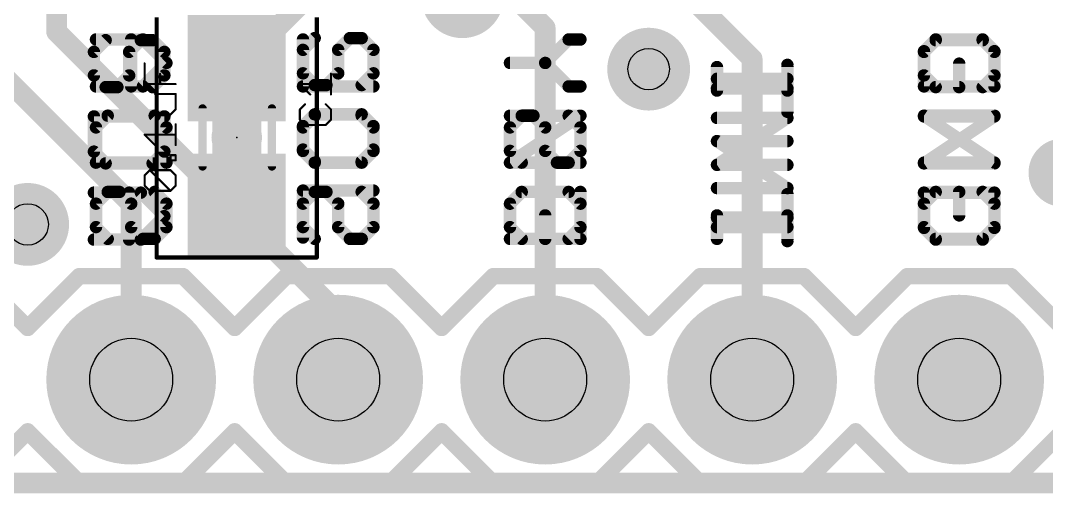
# Model space of a CAD drawing. Extents: x -34 to 73, y -15 to 16.
# Drawn here: x 10.07 to 22.66, y -0.13 to 5.68 of the extents above; entities that cross this region are included whole.
import ezdxf

# ---------------------------------------------------------------- set-up
doc = ezdxf.new("R2010")
doc.units = 0
for name, color, linetype in [('1', 12, 'CONTINUOUS'), ('16', 132, 'CONTINUOUS'), ('17', 110, 'CONTINUOUS'), ('18', 110, 'CONTINUOUS'), ('20', 53, 'CONTINUOUS'), ('21', 41, 'CONTINUOUS'), ('22', 40, 'CONTINUOUS'), ('23', 53, 'CONTINUOUS'), ('25', 253, 'CONTINUOUS'), ('27', 253, 'CONTINUOUS'), ('29', 253, 'CONTINUOUS'), ('30', 253, 'CONTINUOUS'), ('31', 253, 'CONTINUOUS'), ('35', 253, 'CONTINUOUS'), ('39', 12, 'CONTINUOUS'), ('44', 253, 'CONTINUOUS'), ('51', 53, 'CONTINUOUS')]:
    doc.layers.add(name, color=color, linetype=linetype)

# ---------------------------------------------------------------- blocks, each defined once
blk = doc.blocks.new('RECT')
blk.add_solid([(-0.5, -0.5), (0.5, -0.5), (-0.5, 0.5), (0.5, 0.5)])
blk = doc.blocks.new('PIE')
at = {"const_width": 0.5}
blk.add_lwpolyline([(0, -0.25, 1), (0, 0.25, 1), (0, -0.25)], format="xyb", dxfattribs=at)
blk = doc.blocks.new('ROUNDP')
at = {"const_width": 0.5}
blk.add_lwpolyline([(0, -0.25, 1), (0, 0.25, 1), (0, -0.25)], format="xyb", dxfattribs=at)
blk = doc.blocks.new('ROUNDV')
at = {"const_width": 0.5}
blk.add_lwpolyline([(0, -0.25, 1), (0, 0.25, 1), (0, -0.25)], format="xyb", dxfattribs=at)

msp = doc.modelspace()

# ---------------------------------------------------------------- linework, layer by layer
at = {"layer": '1', "const_width": 0.254}
for points in [[(19.05, 5.207), (17.272, 6.985)], [(13.5382, 5.9046), (12.7254, 5.0918)], [(19.05, 1.27), (19.05, 5.207)], [(0, 0), (25.4, 0)]]:
    msp.add_lwpolyline(points, dxfattribs=at)
at = {"layer": '1', "const_width": 0.127}
for points in [[(19.1135, 5.207, 1), (18.9865, 5.207)], [(19.0051, 5.1621, 1), (19.0949, 5.2519)], [(12.6805, 5.1367, 1), (12.7703, 5.0469)], [(18.9865, 1.27, 1), (19.1135, 1.27)]]:
    msp.add_lwpolyline(points, format="xyb", dxfattribs=at)
at = {"layer": '16', "const_width": 0.254}
for points in [[(10.5156, 5.5372), (10.5156, 12.2936)], [(8.89, 5.969), (11.43, 3.429)], [(16.51, 5.588), (16.129, 5.969)], [(16.51, 1.27), (16.51, 5.588)], [(13.97, 2.0828), (10.5156, 5.5372)], [(11.43, 3.429), (11.43, 1.27)], [(13.97, 1.27), (13.97, 2.0828)], [(0, 0), (25.4, 0)]]:
    msp.add_lwpolyline(points, dxfattribs=at)
at = {"layer": '16', "const_width": 0.127}
for points in [[(16.5735, 5.588, 1), (16.4465, 5.588)], [(16.4651, 5.5431, 1), (16.5549, 5.6329)], [(10.5605, 5.5821, 1), (10.4707, 5.4923)], [(10.4521, 5.5372, 1), (10.5791, 5.5372)], [(11.4935, 3.429, 1), (11.3665, 3.429)], [(11.3851, 3.3841, 1), (11.4749, 3.4739)], [(14.0335, 2.0828, 1), (13.9065, 2.0828)], [(13.9251, 2.0379, 1), (14.0149, 2.1277)], [(11.3665, 1.27, 1), (11.4935, 1.27)], [(13.9065, 1.27, 1), (14.0335, 1.27)], [(16.4465, 1.27, 1), (16.5735, 1.27)]]:
    msp.add_lwpolyline(points, format="xyb", dxfattribs=at)
at = {"layer": '20', "const_width": 0.254}
msp.add_lwpolyline([(0, 0), (25.4, 0)], dxfattribs=at)
at = {"layer": '21'}
for points, const_width in [([(10.9728, 5.2915), (11.1169, 5.4356)], 0.1524), ([(11.549, 5.4356), (11.405, 5.2915)], 0.1524), ([(11.6931, 5.4356), (11.549, 5.4356)], 0.1524), ([(11.8371, 5.2915), (11.6931, 5.4356)], 0.1524), ([(13.5382, 5.3169), (13.6823, 5.461)], 0.1524), ([(14.1144, 5.461), (13.9704, 5.3169)], 0.1524), ([(14.2585, 5.461), (14.1144, 5.461)], 0.1524), ([(14.4025, 5.3169), (14.2585, 5.461)], 0.1524), ([(16.7985, 5.4442), (16.5104, 5.1561)], 0.1524), ([(16.9425, 5.4442), (16.7985, 5.4442)], 0.1524), ([(21.3023, 5.4356), (21.1582, 5.2915)], 0.1524), ([(21.8785, 5.4356), (21.3023, 5.4356)], 0.1524), ([(22.0225, 5.2915), (21.8785, 5.4356)], 0.1524), ([(10.9728, 5.0034), (10.9728, 5.2915)], 0.1524), ([(11.405, 5.2915), (11.405, 5.0034)], 0.1524), ([(11.8371, 5.0034), (11.8371, 5.2915)], 0.1524), ([(13.5382, 5.0288), (13.5382, 5.3169)], 0.1524), ([(13.9704, 5.3169), (13.9704, 5.0288)], 0.1524), ([(14.4025, 5.0288), (14.4025, 5.3169)], 0.1524), ([(21.1582, 5.2915), (21.1582, 5.0034)], 0.1524), ([(22.0225, 5.0034), (22.0225, 5.2915)], 0.1524), ([(16.5104, 5.1561), (16.0782, 5.1561)], 0.1524), ([(16.5104, 5.1561), (16.7985, 4.8679)], 0.1524), ([(18.6182, 5.1054), (18.6182, 4.8173)], 0.1524), ([(19.4825, 5.1054), (19.4825, 4.8173)], 0.1524), ([(21.5904, 4.8594), (21.5904, 5.1475)], 0.1524), ([(11.1169, 4.8594), (10.9728, 5.0034)], 0.1524), ([(11.405, 5.0034), (11.2609, 4.8594)], 0.1524), ([(11.6931, 4.8594), (11.8371, 5.0034)], 0.1524), ([(13.6823, 4.8848), (13.5382, 5.0288)], 0.1524), ([(13.9704, 5.0288), (13.8263, 4.8848)], 0.1524), ([(14.2585, 4.8848), (14.4025, 5.0288)], 0.1524), ([(18.6182, 4.9613), (19.4825, 4.9613)], 0.1524), ([(21.1582, 5.0034), (21.3023, 4.8594)], 0.1524), ([(21.8785, 4.8594), (22.0225, 5.0034)], 0.1524), ([(11.2609, 4.8594), (11.1169, 4.8594)], 0.1524), ([(13.8263, 4.8848), (13.6823, 4.8848)], 0.1524), ([(16.7985, 4.8679), (16.9425, 4.8679)], 0.1524), ([(21.3023, 4.8594), (21.5904, 4.8594)], 0.1524), ([(11.8371, 4.5001), (10.9728, 4.5001)], 0.1524), ([(10.9728, 4.5001), (10.9728, 4.0679)], 0.1524), ([(11.8371, 4.0679), (11.8371, 4.5001)], 0.1524), ([(13.6823, 4.5255), (13.5382, 4.3814)], 0.1524), ([(14.2585, 4.5255), (13.6823, 4.5255)], 0.1524), ([(14.4025, 4.3814), (14.2585, 4.5255)], 0.1524), ([(16.0782, 4.5086), (16.9425, 4.5086)], 0.1524), ([(16.9425, 4.5086), (16.0782, 3.9324)], 0.1524), ([(18.6182, 4.4817), (19.4825, 4.4817)], 0.1524), ([(19.4825, 4.4817), (18.6182, 3.9055)], 0.1524), ([(21.1582, 4.5001), (22.0225, 4.5001)], 0.1524), ([(22.0225, 4.5001), (21.1582, 3.9239)], 0.1524), ([(12.7559, 4.2418), (12.6949, 4.2418)], 0.5588), ([(13.5382, 4.3814), (13.5382, 4.0933)], 0.1524), ([(14.4025, 4.0933), (14.4025, 4.3814)], 0.1524), ([(13.5382, 4.0933), (13.6823, 3.9493)], 0.1524), ([(14.2585, 3.9493), (14.4025, 4.0933)], 0.1524), ([(10.9728, 4.0679), (11.1169, 3.9239)], 0.1524), ([(11.6931, 3.9239), (11.8371, 4.0679)], 0.1524), ([(11.1169, 3.9239), (11.6931, 3.9239)], 0.1524), ([(16.0782, 3.9324), (16.9425, 3.9324)], 0.1524), ([(18.6182, 3.9055), (19.4825, 3.9055)], 0.1524), ([(21.1582, 3.9239), (22.0225, 3.9239)], 0.1524), ([(14.4025, 3.59), (13.5382, 3.59)], 0.1524), ([(13.5382, 3.59), (13.5382, 3.0137)], 0.1524), ([(10.9728, 3.5646), (11.549, 3.5646)], 0.1524), ([(11.405, 3.5646), (11.405, 2.9883)], 0.1524), ([(11.549, 3.5646), (11.8371, 3.2765)], 0.1524), ([(16.2223, 3.5731), (16.0782, 3.4291)], 0.1524), ([(16.7985, 3.5731), (16.2223, 3.5731)], 0.1524), ([(16.9425, 3.4291), (16.7985, 3.5731)], 0.1524), ([(19.4825, 3.5462), (19.4825, 2.97)], 0.1524), ([(22.0225, 3.5646), (21.1582, 3.5646)], 0.1524), ([(21.1582, 3.5646), (21.1582, 3.1324)], 0.1524), ([(22.0225, 3.1324), (22.0225, 3.5646)], 0.1524), ([(16.0782, 3.4291), (16.0782, 3.141)], 0.1524), ([(16.9425, 3.141), (16.9425, 3.4291)], 0.1524), ([(11.8371, 3.2765), (11.549, 2.9883)], 0.1524), ([(18.6182, 3.2581), (19.4825, 3.2581)], 0.1524), ([(16.0782, 3.141), (16.2223, 2.9969)], 0.1524), ([(16.7985, 2.9969), (16.9425, 3.141)], 0.1524), ([(21.1582, 3.1324), (21.3023, 2.9883)], 0.1524), ([(21.8785, 2.9883), (22.0225, 3.1324)], 0.1524), ([(11.549, 2.9883), (10.9728, 2.9883)], 0.1524), ([(21.3023, 2.9883), (21.8785, 2.9883)], 0.1524), ([(9.525, 2.54), (10.16, 1.905)], 0.2032), ([(10.16, 1.905), (10.795, 2.54)], 0.2032), ([(10.795, 2.54), (12.065, 2.54)], 0.2032), ([(12.065, 2.54), (12.7, 1.905)], 0.2032), ([(12.7, 1.905), (13.335, 2.54)], 0.2032), ([(13.335, 2.54), (14.605, 2.54)], 0.2032), ([(14.605, 2.54), (15.24, 1.905)], 0.2032), ([(15.875, 2.54), (15.24, 1.905)], 0.2032), ([(15.875, 2.54), (17.145, 2.54)], 0.2032), ([(17.145, 2.54), (17.78, 1.905)], 0.2032), ([(18.415, 2.54), (17.78, 1.905)], 0.2032), ([(18.415, 2.54), (19.685, 2.54)], 0.2032), ([(19.685, 2.54), (20.32, 1.905)], 0.2032), ([(20.955, 2.54), (20.32, 1.905)], 0.2032), ([(20.955, 2.54), (22.225, 2.54)], 0.2032), ([(22.225, 2.54), (22.86, 1.905)], 0.2032), ([(10.16, 0.635), (9.525, 0)], 0.2032), ([(10.795, 0), (10.16, 0.635)], 0.2032), ([(12.7, 0.635), (12.065, 0)], 0.2032), ([(13.335, 0), (12.7, 0.635)], 0.2032), ([(15.24, 0.635), (14.605, 0)], 0.2032), ([(15.24, 0.635), (15.875, 0)], 0.2032), ([(17.78, 0.635), (17.145, 0)], 0.2032), ([(17.78, 0.635), (18.415, 0)], 0.2032), ([(20.32, 0.635), (19.685, 0)], 0.2032), ([(20.32, 0.635), (20.955, 0)], 0.2032), ([(22.86, 0.635), (22.225, 0)], 0.2032), ([(12.065, 0), (10.795, 0)], 0.2032), ([(14.605, 0), (13.335, 0)], 0.2032), ([(17.145, 0), (15.875, 0)], 0.2032), ([(19.685, 0), (18.415, 0)], 0.2032), ([(22.225, 0), (20.955, 0)], 0.2032)]:
    msp.add_lwpolyline(points, dxfattribs=dict(at, const_width=const_width))
for points, const_width in [([(11.1438, 5.4087, 1), (11.0899, 5.4625)], 0.0762), ([(11.549, 5.4737, 1), (11.549, 5.3975)], 0.0762), ([(11.576, 5.4087, 1), (11.5221, 5.4625)], 0.0762), ([(11.72, 5.4625, 1), (11.6661, 5.4087)], 0.0762), ([(11.6931, 5.3975, 1), (11.6931, 5.4737)], 0.0762), ([(13.7092, 5.4341, 1), (13.6553, 5.4879)], 0.0762), ([(14.1144, 5.4991, 1), (14.1144, 5.4229)], 0.0762), ([(14.1414, 5.4341, 1), (14.0875, 5.4879)], 0.0762), ([(14.2854, 5.4879, 1), (14.2315, 5.4341)], 0.0762), ([(14.2585, 5.4229, 1), (14.2585, 5.4991)], 0.0762), ([(16.7985, 5.4823, 1), (16.7985, 5.4061)], 0.0762), ([(16.8254, 5.4172, 1), (16.7715, 5.4711)], 0.0762), ([(16.9425, 5.4061, 1), (16.9425, 5.4823)], 0.0762), ([(21.3023, 5.4737, 1), (21.3023, 5.3975)], 0.0762), ([(21.3292, 5.4087, 1), (21.2753, 5.4625)], 0.0762), ([(21.9054, 5.4625, 1), (21.8515, 5.4087)], 0.0762), ([(21.8785, 5.3975, 1), (21.8785, 5.4737)], 0.0762), ([(11.0109, 5.2915, 1), (10.9347, 5.2915)], 0.0762), ([(10.9459, 5.3185, 1), (10.9997, 5.2646)], 0.0762), ([(11.378, 5.3185, 1), (11.4319, 5.2646)], 0.0762), ([(11.4431, 5.2915, 1), (11.3669, 5.2915)], 0.0762), ([(11.8752, 5.2915, 1), (11.799, 5.2915)], 0.0762), ([(11.8102, 5.2646, 1), (11.8641, 5.3185)], 0.0762), ([(13.5763, 5.3169, 1), (13.5001, 5.3169)], 0.0762), ([(13.5113, 5.3439, 1), (13.5651, 5.29)], 0.0762), ([(13.9434, 5.3439, 1), (13.9973, 5.29)], 0.0762), ([(14.0085, 5.3169, 1), (13.9323, 5.3169)], 0.0762), ([(14.4406, 5.3169, 1), (14.3644, 5.3169)], 0.0762), ([(14.3756, 5.29, 1), (14.4295, 5.3439)], 0.0762), ([(21.1963, 5.2915, 1), (21.1201, 5.2915)], 0.0762), ([(21.1313, 5.3185, 1), (21.1851, 5.2646)], 0.0762), ([(22.0606, 5.2915, 1), (21.9844, 5.2915)], 0.0762), ([(21.9956, 5.2646, 1), (22.0495, 5.3185)], 0.0762), ([(16.0782, 5.1942, 1), (16.0782, 5.118)], 0.0762), ([(16.5373, 5.183, 1), (16.4834, 5.1291)], 0.0762), ([(16.4834, 5.183, 1), (16.5373, 5.1291)], 0.0762), ([(16.5104, 5.118, 1), (16.5104, 5.1942)], 0.0762), ([(18.6563, 5.1054, 1), (18.5801, 5.1054)], 0.0762), ([(19.5206, 5.1054, 1), (19.4444, 5.1054)], 0.0762), ([(21.6285, 5.1475, 1), (21.5523, 5.1475)], 0.0762), ([(10.9997, 5.0304, 1), (10.9459, 4.9765)], 0.0762), ([(10.9347, 5.0034, 1), (11.0109, 5.0034)], 0.0762), ([(11.3669, 5.0034, 1), (11.4431, 5.0034)], 0.0762), ([(11.4319, 4.9765, 1), (11.378, 5.0304)], 0.0762), ([(11.799, 5.0034, 1), (11.8752, 5.0034)], 0.0762), ([(11.8641, 4.9765, 1), (11.8102, 5.0304)], 0.0762), ([(13.5651, 5.0558, 1), (13.5113, 5.0019)], 0.0762), ([(13.5001, 5.0288, 1), (13.5763, 5.0288)], 0.0762), ([(13.9323, 5.0288, 1), (14.0085, 5.0288)], 0.0762), ([(13.9973, 5.0019, 1), (13.9434, 5.0558)], 0.0762), ([(14.3644, 5.0288, 1), (14.4406, 5.0288)], 0.0762), ([(14.4295, 5.0019, 1), (14.3756, 5.0558)], 0.0762), ([(18.6182, 4.9994, 1), (18.6182, 4.9232)], 0.0762), ([(19.4825, 4.9232, 1), (19.4825, 4.9994)], 0.0762), ([(21.1851, 5.0304, 1), (21.1313, 4.9765)], 0.0762), ([(21.1201, 5.0034, 1), (21.1963, 5.0034)], 0.0762), ([(21.9844, 5.0034, 1), (22.0606, 5.0034)], 0.0762), ([(22.0495, 4.9765, 1), (21.9956, 5.0304)], 0.0762), ([(11.1169, 4.8975, 1), (11.1169, 4.8213)], 0.0762), ([(11.0899, 4.8324, 1), (11.1438, 4.8863)], 0.0762), ([(11.234, 4.8863, 1), (11.2879, 4.8324)], 0.0762), ([(11.2609, 4.8213, 1), (11.2609, 4.8975)], 0.0762), ([(11.6661, 4.8863, 1), (11.72, 4.8324)], 0.0762), ([(13.6823, 4.9229, 1), (13.6823, 4.8467)], 0.0762), ([(13.6553, 4.8578, 1), (13.7092, 4.9117)], 0.0762), ([(13.7994, 4.9117, 1), (13.8533, 4.8578)], 0.0762), ([(13.8263, 4.8467, 1), (13.8263, 4.9229)], 0.0762), ([(14.2315, 4.9117, 1), (14.2854, 4.8578)], 0.0762), ([(16.7985, 4.906, 1), (16.7985, 4.8298)], 0.0762), ([(16.7715, 4.841, 1), (16.8254, 4.8949)], 0.0762), ([(16.9425, 4.8298, 1), (16.9425, 4.906)], 0.0762), ([(21.3023, 4.8975, 1), (21.3023, 4.8213)], 0.0762), ([(21.2753, 4.8324, 1), (21.3292, 4.8863)], 0.0762), ([(21.5904, 4.8213, 1), (21.5904, 4.8975)], 0.0762), ([(21.8515, 4.8863, 1), (21.9054, 4.8324)], 0.0762), ([(18.5801, 4.8173, 1), (18.6563, 4.8173)], 0.0762), ([(19.4444, 4.8173, 1), (19.5206, 4.8173)], 0.0762), ([(21.5523, 4.8594, 1), (21.6285, 4.8594)], 0.0762), ([(10.9728, 4.5382, 1), (10.9728, 4.462)], 0.0762), ([(11.0109, 4.5001, 1), (10.9347, 4.5001)], 0.0762), ([(11.8752, 4.5001, 1), (11.799, 4.5001)], 0.0762), ([(11.8371, 4.462, 1), (11.8371, 4.5382)], 0.0762), ([(13.6823, 4.5636, 1), (13.6823, 4.4874)], 0.0762), ([(13.7092, 4.4985, 1), (13.6553, 4.5524)], 0.0762), ([(14.2854, 4.5524, 1), (14.2315, 4.4985)], 0.0762), ([(14.2585, 4.4874, 1), (14.2585, 4.5636)], 0.0762), ([(16.0782, 4.5467, 1), (16.0782, 4.4705)], 0.0762), ([(16.9637, 4.4769, 1), (16.9214, 4.5403)], 0.0762), ([(16.9425, 4.4705, 1), (16.9425, 4.5467)], 0.0762), ([(18.6182, 4.5198, 1), (18.6182, 4.4436)], 0.0762), ([(19.5037, 4.45, 1), (19.4614, 4.5134)], 0.0762), ([(19.4825, 4.4436, 1), (19.4825, 4.5198)], 0.0762), ([(21.1582, 4.5382, 1), (21.1582, 4.462)], 0.0762), ([(22.0437, 4.4684, 1), (22.0014, 4.5318)], 0.0762), ([(22.0225, 4.462, 1), (22.0225, 4.5382)], 0.0762), ([(12.6949, 4.3815, 1), (12.6949, 4.1021)], 0.2794), ([(12.7559, 4.1021, 1), (12.7559, 4.3815)], 0.2794), ([(13.5763, 4.3814, 1), (13.5001, 4.3814)], 0.0762), ([(13.5113, 4.4084, 1), (13.5651, 4.3545)], 0.0762), ([(14.4406, 4.3814, 1), (14.3644, 4.3814)], 0.0762), ([(14.3756, 4.3545, 1), (14.4295, 4.4084)], 0.0762), ([(13.5651, 4.1203, 1), (13.5113, 4.0664)], 0.0762), ([(14.4295, 4.0664, 1), (14.3756, 4.1203)], 0.0762), ([(10.9997, 4.0949, 1), (10.9459, 4.041)], 0.0762), ([(10.9347, 4.0679, 1), (11.0109, 4.0679)], 0.0762), ([(11.799, 4.0679, 1), (11.8752, 4.0679)], 0.0762), ([(11.8641, 4.041, 1), (11.8102, 4.0949)], 0.0762), ([(13.5001, 4.0933, 1), (13.5763, 4.0933)], 0.0762), ([(14.3644, 4.0933, 1), (14.4406, 4.0933)], 0.0762), ([(11.1169, 3.962, 1), (11.1169, 3.8858)], 0.0762), ([(11.0899, 3.8969, 1), (11.1438, 3.9508)], 0.0762), ([(11.6661, 3.9508, 1), (11.72, 3.8969)], 0.0762), ([(11.6931, 3.8858, 1), (11.6931, 3.962)], 0.0762), ([(13.6553, 3.9223, 1), (13.7092, 3.9762)], 0.0762), ([(14.2315, 3.9762, 1), (14.2854, 3.9223)], 0.0762), ([(16.0782, 3.9705, 1), (16.0782, 3.8943)], 0.0762), ([(16.0571, 3.9641, 1), (16.0993, 3.9007)], 0.0762), ([(16.9425, 3.8943, 1), (16.9425, 3.9705)], 0.0762), ([(18.6182, 3.9436, 1), (18.6182, 3.8674)], 0.0762), ([(18.5971, 3.9372, 1), (18.6393, 3.8738)], 0.0762), ([(19.4825, 3.8674, 1), (19.4825, 3.9436)], 0.0762), ([(21.1582, 3.962, 1), (21.1582, 3.8858)], 0.0762), ([(21.1371, 3.9556, 1), (21.1793, 3.8922)], 0.0762), ([(22.0225, 3.8858, 1), (22.0225, 3.962)], 0.0762), ([(13.5382, 3.6281, 1), (13.5382, 3.5519)], 0.0762), ([(13.5763, 3.59, 1), (13.5001, 3.59)], 0.0762), ([(14.4025, 3.5519, 1), (14.4025, 3.6281)], 0.0762), ([(10.9728, 3.6027, 1), (10.9728, 3.5265)], 0.0762), ([(11.4431, 3.5646, 1), (11.3669, 3.5646)], 0.0762), ([(11.576, 3.5915, 1), (11.5221, 3.5376)], 0.0762), ([(11.549, 3.5265, 1), (11.549, 3.6027)], 0.0762), ([(16.2223, 3.6112, 1), (16.2223, 3.535)], 0.0762), ([(16.2492, 3.5462, 1), (16.1953, 3.6001)], 0.0762), ([(16.8254, 3.6001, 1), (16.7715, 3.5462)], 0.0762), ([(16.7985, 3.535, 1), (16.7985, 3.6112)], 0.0762), ([(19.5206, 3.5462, 1), (19.4444, 3.5462)], 0.0762), ([(21.1582, 3.6027, 1), (21.1582, 3.5265)], 0.0762), ([(21.1963, 3.5646, 1), (21.1201, 3.5646)], 0.0762), ([(22.0606, 3.5646, 1), (21.9844, 3.5646)], 0.0762), ([(22.0225, 3.5265, 1), (22.0225, 3.6027)], 0.0762), ([(16.1163, 3.4291, 1), (16.0401, 3.4291)], 0.0762), ([(16.0513, 3.456, 1), (16.1051, 3.4021)], 0.0762), ([(16.9806, 3.4291, 1), (16.9044, 3.4291)], 0.0762), ([(16.9156, 3.4021, 1), (16.9695, 3.456)], 0.0762), ([(11.8641, 3.2495, 1), (11.8102, 3.3034)], 0.0762), ([(11.8102, 3.2495, 1), (11.8641, 3.3034)], 0.0762), ([(18.6182, 3.2962, 1), (18.6182, 3.22)], 0.0762), ([(19.4825, 3.22, 1), (19.4825, 3.2962)], 0.0762), ([(16.1051, 3.1679, 1), (16.0513, 3.114)], 0.0762), ([(16.0401, 3.141, 1), (16.1163, 3.141)], 0.0762), ([(16.9044, 3.141, 1), (16.9806, 3.141)], 0.0762), ([(16.9695, 3.114, 1), (16.9156, 3.1679)], 0.0762), ([(21.1201, 3.1324, 1), (21.1963, 3.1324)], 0.0762), ([(21.1851, 3.1593, 1), (21.1313, 3.1055)], 0.0762), ([(21.9844, 3.1324, 1), (22.0606, 3.1324)], 0.0762), ([(22.0495, 3.1055, 1), (21.9956, 3.1593)], 0.0762), ([(10.9728, 3.0264, 1), (10.9728, 2.9502)], 0.0762), ([(11.3669, 2.9883, 1), (11.4431, 2.9883)], 0.0762), ([(11.5221, 3.0153, 1), (11.576, 2.9614)], 0.0762), ([(11.549, 2.9502, 1), (11.549, 3.0264)], 0.0762), ([(13.5001, 3.0137, 1), (13.5763, 3.0137)], 0.0762), ([(16.1953, 2.97, 1), (16.2492, 3.0238)], 0.0762), ([(16.7715, 3.0238, 1), (16.8254, 2.97)], 0.0762), ([(21.3023, 3.0264, 1), (21.3023, 2.9502)], 0.0762), ([(21.2753, 2.9614, 1), (21.3292, 3.0153)], 0.0762), ([(21.8515, 3.0153, 1), (21.9054, 2.9614)], 0.0762), ([(21.8785, 2.9502, 1), (21.8785, 3.0264)], 0.0762), ([(19.4444, 2.97, 1), (19.5206, 2.97)], 0.0762), ([(10.795, 2.5908, 1), (10.795, 2.4892)], 0.1016), ([(10.8309, 2.5041, 1), (10.7591, 2.5759)], 0.1016), ([(12.1009, 2.5759, 1), (12.0291, 2.5041)], 0.1016), ([(12.065, 2.4892, 1), (12.065, 2.5908)], 0.1016), ([(13.335, 2.5908, 1), (13.335, 2.4892)], 0.1016), ([(13.3709, 2.5041, 1), (13.2991, 2.5759)], 0.1016), ([(14.6409, 2.5759, 1), (14.5691, 2.5041)], 0.1016), ([(14.605, 2.4892, 1), (14.605, 2.5908)], 0.1016), ([(15.875, 2.5908, 1), (15.875, 2.4892)], 0.1016), ([(15.9109, 2.5041, 1), (15.8391, 2.5759)], 0.1016), ([(17.1809, 2.5759, 1), (17.1091, 2.5041)], 0.1016), ([(17.145, 2.4892, 1), (17.145, 2.5908)], 0.1016), ([(18.415, 2.5908, 1), (18.415, 2.4892)], 0.1016), ([(18.4509, 2.5041, 1), (18.3791, 2.5759)], 0.1016), ([(19.7209, 2.5759, 1), (19.6491, 2.5041)], 0.1016), ([(19.685, 2.4892, 1), (19.685, 2.5908)], 0.1016), ([(20.955, 2.5908, 1), (20.955, 2.4892)], 0.1016), ([(20.9909, 2.5041, 1), (20.9191, 2.5759)], 0.1016), ([(22.2609, 2.5759, 1), (22.1891, 2.5041)], 0.1016), ([(22.225, 2.4892, 1), (22.225, 2.5908)], 0.1016), ([(10.1241, 1.9409, 1), (10.1959, 1.8691)], 0.1016), ([(10.1241, 1.8691, 1), (10.1959, 1.9409)], 0.1016), ([(12.6641, 1.9409, 1), (12.7359, 1.8691)], 0.1016), ([(12.6641, 1.8691, 1), (12.7359, 1.9409)], 0.1016), ([(15.2041, 1.9409, 1), (15.2759, 1.8691)], 0.1016), ([(15.2041, 1.8691, 1), (15.2759, 1.9409)], 0.1016), ([(17.7441, 1.9409, 1), (17.8159, 1.8691)], 0.1016), ([(17.7441, 1.8691, 1), (17.8159, 1.9409)], 0.1016), ([(20.2841, 1.9409, 1), (20.3559, 1.8691)], 0.1016), ([(20.2841, 1.8691, 1), (20.3559, 1.9409)], 0.1016), ([(10.1959, 0.6709, 1), (10.1241, 0.5991)], 0.1016), ([(10.1959, 0.5991, 1), (10.1241, 0.6709)], 0.1016), ([(12.7359, 0.6709, 1), (12.6641, 0.5991)], 0.1016), ([(12.7359, 0.5991, 1), (12.6641, 0.6709)], 0.1016), ([(15.2759, 0.6709, 1), (15.2041, 0.5991)], 0.1016), ([(15.2759, 0.5991, 1), (15.2041, 0.6709)], 0.1016), ([(17.8159, 0.6709, 1), (17.7441, 0.5991)], 0.1016), ([(17.8159, 0.5991, 1), (17.7441, 0.6709)], 0.1016), ([(20.3559, 0.6709, 1), (20.2841, 0.5991)], 0.1016), ([(20.3559, 0.5991, 1), (20.2841, 0.6709)], 0.1016), ([(10.795, 0.0508, 1), (10.795, -0.0508)], 0.1016), ([(10.7591, -0.0359, 1), (10.8309, 0.0359)], 0.1016), ([(12.0291, 0.0359, 1), (12.1009, -0.0359)], 0.1016), ([(12.065, -0.0508, 1), (12.065, 0.0508)], 0.1016), ([(13.335, 0.0508, 1), (13.335, -0.0508)], 0.1016), ([(13.2991, -0.0359, 1), (13.3709, 0.0359)], 0.1016), ([(14.5691, 0.0359, 1), (14.6409, -0.0359)], 0.1016), ([(14.605, -0.0508, 1), (14.605, 0.0508)], 0.1016), ([(15.875, 0.0508, 1), (15.875, -0.0508)], 0.1016), ([(15.8391, -0.0359, 1), (15.9109, 0.0359)], 0.1016), ([(17.1091, 0.0359, 1), (17.1809, -0.0359)], 0.1016), ([(17.145, -0.0508, 1), (17.145, 0.0508)], 0.1016), ([(18.415, 0.0508, 1), (18.415, -0.0508)], 0.1016), ([(18.3791, -0.0359, 1), (18.4509, 0.0359)], 0.1016), ([(19.6491, 0.0359, 1), (19.7209, -0.0359)], 0.1016), ([(19.685, -0.0508, 1), (19.685, 0.0508)], 0.1016), ([(20.955, 0.0508, 1), (20.955, -0.0508)], 0.1016), ([(20.9191, -0.0359, 1), (20.9909, 0.0359)], 0.1016), ([(22.1891, 0.0359, 1), (22.2609, -0.0359)], 0.1016), ([(22.225, -0.0508, 1), (22.225, 0.0508)], 0.1016)]:
    msp.add_lwpolyline(points, format="xyb", dxfattribs=dict(at, const_width=const_width))
at = {"layer": '22', "const_width": 0.1524}
for points in [[(11.5744, 5.4445), (10.9982, 5.4445)], [(11.4304, 4.8682), (11.4304, 5.4445)], [(11.8625, 5.1564), (11.5744, 5.4445)], [(13.5382, 4.8682), (13.5382, 5.4445)], [(16.5104, 5.1564), (16.7985, 5.4445)], [(16.7985, 5.4445), (16.9425, 5.4445)], [(21.1582, 5.3004), (21.3023, 5.4445)], [(21.3023, 5.4445), (21.8785, 5.4445)], [(21.8785, 5.4445), (22.0225, 5.3004)], [(21.1582, 4.8682), (21.1582, 5.3004)], [(22.0225, 5.3004), (22.0225, 4.8682)], [(11.5744, 4.8682), (11.8625, 5.1564)], [(16.5104, 5.1564), (16.0782, 5.1564)], [(16.7985, 4.8682), (16.5104, 5.1564)], [(19.4825, 4.5564), (19.4825, 5.1326)], [(10.9982, 4.8682), (11.5744, 4.8682)], [(14.4025, 4.8682), (13.5382, 4.8682)], [(16.9425, 4.8682), (16.7985, 4.8682)], [(18.6182, 4.8445), (19.4825, 4.8445)], [(22.0225, 4.8682), (21.1582, 4.8682)], [(10.9982, 4.3649), (11.1423, 4.5089)], [(11.1423, 4.5089), (11.7185, 4.5089)], [(11.7185, 4.5089), (11.8625, 4.3649)], [(13.5382, 4.3649), (13.6823, 4.5089)], [(14.2585, 4.5089), (14.4025, 4.3649)], [(16.2223, 4.5089), (16.0782, 4.3649)], [(16.3663, 4.5089), (16.2223, 4.5089)], [(16.5104, 4.3649), (16.3663, 4.5089)], [(16.7985, 4.5089), (16.9425, 4.3649)], [(22.0225, 3.9327), (21.1582, 4.5089)], [(21.1582, 4.5089), (22.0225, 4.5089)], [(10.9982, 3.9327), (10.9982, 4.3649)], [(11.8625, 4.3649), (11.8625, 3.9327)], [(13.5382, 4.0768), (13.5382, 4.3649)], [(14.4025, 4.3649), (14.4025, 4.0768)], [(16.0782, 4.3649), (16.0782, 4.0768)], [(16.5104, 4.0768), (16.5104, 4.3649)], [(16.9425, 4.3649), (16.9425, 4.0768)], [(19.4825, 3.6209), (18.6182, 4.1971)], [(18.6182, 4.1971), (19.4825, 4.1971)], [(13.6823, 3.9327), (13.5382, 4.0768)], [(14.4025, 4.0768), (14.2585, 3.9327)], [(16.0782, 4.0768), (16.2223, 3.9327)], [(16.6544, 3.9327), (16.5104, 4.0768)], [(16.9425, 4.0768), (16.7985, 3.9327)], [(11.8625, 3.9327), (10.9982, 3.9327)], [(14.2585, 3.9327), (13.6823, 3.9327)], [(16.7985, 3.9327), (16.6544, 3.9327)], [(21.1582, 3.9327), (22.0225, 3.9327)], [(18.6182, 3.6209), (19.4825, 3.6209)], [(11.1423, 3.5734), (10.9982, 3.4294)], [(11.2863, 3.5734), (11.1423, 3.5734)], [(11.4304, 3.4294), (11.2863, 3.5734)], [(11.7185, 3.5734), (11.8625, 3.4294)], [(13.6823, 3.5734), (13.5382, 3.4294)], [(13.8263, 3.5734), (13.6823, 3.5734)], [(13.9704, 3.4294), (13.8263, 3.5734)], [(14.2585, 3.5734), (14.4025, 3.4294)], [(16.9425, 2.9972), (16.9425, 3.5734)], [(21.1582, 3.4294), (21.3023, 3.5734)], [(21.3023, 3.5734), (21.5904, 3.5734)], [(21.5904, 3.5734), (21.5904, 3.2853)], [(21.8785, 3.5734), (22.0225, 3.4294)], [(10.9982, 3.4294), (10.9982, 3.1413)], [(11.4304, 3.1413), (11.4304, 3.4294)], [(11.8625, 3.4294), (11.8625, 3.1413)], [(13.5382, 3.4294), (13.5382, 3.1413)], [(13.9704, 3.1413), (13.9704, 3.4294)], [(14.4025, 3.4294), (14.4025, 3.1413)], [(21.1582, 3.1413), (21.1582, 3.4294)], [(22.0225, 3.4294), (22.0225, 3.1413)], [(16.5104, 2.9972), (16.5104, 3.2853)], [(18.6182, 2.9972), (18.6182, 3.2853)], [(19.4825, 2.9972), (19.4825, 3.2853)], [(10.9982, 3.1413), (11.1423, 2.9972)], [(11.5744, 2.9972), (11.4304, 3.1413)], [(11.8625, 3.1413), (11.7185, 2.9972)], [(13.5382, 3.1413), (13.6823, 2.9972)], [(14.1144, 2.9972), (13.9704, 3.1413)], [(14.4025, 3.1413), (14.2585, 2.9972)], [(18.6182, 3.1413), (19.4825, 3.1413)], [(21.3023, 2.9972), (21.1582, 3.1413)], [(22.0225, 3.1413), (21.8785, 2.9972)], [(11.7185, 2.9972), (11.5744, 2.9972)], [(14.2585, 2.9972), (14.1144, 2.9972)], [(16.0782, 2.9972), (16.9425, 2.9972)], [(21.8785, 2.9972), (21.3023, 2.9972)]]:
    msp.add_lwpolyline(points, dxfattribs=at)
at = {"layer": '22', "const_width": 0.0762}
for points in [[(10.9982, 5.4826, 1), (10.9982, 5.4064)], [(11.4685, 5.4445, 1), (11.3923, 5.4445)], [(11.6014, 5.4714, 1), (11.5475, 5.4175)], [(11.5744, 5.4064, 1), (11.5744, 5.4826)], [(13.5763, 5.4445, 1), (13.5001, 5.4445)], [(16.7985, 5.4826, 1), (16.7985, 5.4064)], [(16.8254, 5.4175, 1), (16.7715, 5.4714)], [(16.9425, 5.4064, 1), (16.9425, 5.4826)], [(21.3023, 5.4826, 1), (21.3023, 5.4064)], [(21.3292, 5.4175, 1), (21.2753, 5.4714)], [(21.9054, 5.4714, 1), (21.8515, 5.4175)], [(21.8785, 5.4064, 1), (21.8785, 5.4826)], [(21.1963, 5.3004, 1), (21.1201, 5.3004)], [(21.1313, 5.3273, 1), (21.1851, 5.2735)], [(22.0606, 5.3004, 1), (21.9844, 5.3004)], [(21.9956, 5.2735, 1), (22.0495, 5.3273)], [(11.8895, 5.1294, 1), (11.8356, 5.1833)], [(11.8356, 5.1294, 1), (11.8895, 5.1833)], [(16.0782, 5.1945, 1), (16.0782, 5.1183)], [(16.5373, 5.1833, 1), (16.4834, 5.1294)], [(16.4834, 5.1833, 1), (16.5373, 5.1294)], [(16.5104, 5.1183, 1), (16.5104, 5.1945)], [(19.5206, 5.1326, 1), (19.4444, 5.1326)], [(10.9982, 4.9063, 1), (10.9982, 4.8301)], [(11.5475, 4.8952, 1), (11.6014, 4.8413)], [(11.5744, 4.8301, 1), (11.5744, 4.9063)], [(13.5382, 4.9063, 1), (13.5382, 4.8301)], [(14.4025, 4.8301, 1), (14.4025, 4.9063)], [(16.7985, 4.9063, 1), (16.7985, 4.8301)], [(16.7715, 4.8413, 1), (16.8254, 4.8952)], [(16.9425, 4.8301, 1), (16.9425, 4.9063)], [(18.6182, 4.8826, 1), (18.6182, 4.8064)], [(19.4825, 4.8064, 1), (19.4825, 4.8826)], [(21.1582, 4.9063, 1), (21.1582, 4.8301)], [(22.0225, 4.8301, 1), (22.0225, 4.9063)], [(11.3923, 4.8682, 1), (11.4685, 4.8682)], [(13.5001, 4.8682, 1), (13.5763, 4.8682)], [(21.1201, 4.8682, 1), (21.1963, 4.8682)], [(21.9844, 4.8682, 1), (22.0606, 4.8682)], [(11.1423, 4.547, 1), (11.1423, 4.4708)], [(11.1692, 4.482, 1), (11.1153, 4.5359)], [(11.7454, 4.5359, 1), (11.6915, 4.482)], [(11.7185, 4.4708, 1), (11.7185, 4.547)], [(13.7092, 4.482, 1), (13.6553, 4.5359)], [(14.2854, 4.5359, 1), (14.2315, 4.482)], [(16.2223, 4.547, 1), (16.2223, 4.4708)], [(16.2492, 4.482, 1), (16.1953, 4.5359)], [(16.3933, 4.5359, 1), (16.3394, 4.482)], [(16.3663, 4.4708, 1), (16.3663, 4.547)], [(16.8254, 4.5359, 1), (16.7715, 4.482)], [(19.4444, 4.5564, 1), (19.5206, 4.5564)], [(21.1793, 4.5406, 1), (21.1371, 4.4772)], [(21.1582, 4.547, 1), (21.1582, 4.4708)], [(22.0225, 4.4708, 1), (22.0225, 4.547)], [(11.0363, 4.3649, 1), (10.9601, 4.3649)], [(10.9713, 4.3918, 1), (11.0251, 4.3379)], [(11.9006, 4.3649, 1), (11.8244, 4.3649)], [(11.8356, 4.3379, 1), (11.8895, 4.3918)], [(13.5763, 4.3649, 1), (13.5001, 4.3649)], [(13.5113, 4.3918, 1), (13.5651, 4.3379)], [(14.4406, 4.3649, 1), (14.3644, 4.3649)], [(14.3756, 4.3379, 1), (14.4295, 4.3918)], [(16.1163, 4.3649, 1), (16.0401, 4.3649)], [(16.0513, 4.3918, 1), (16.1051, 4.3379)], [(16.5485, 4.3649, 1), (16.4723, 4.3649)], [(16.4834, 4.3379, 1), (16.5373, 4.3918)], [(16.9806, 4.3649, 1), (16.9044, 4.3649)], [(16.9156, 4.3379, 1), (16.9695, 4.3918)], [(18.6393, 4.2288, 1), (18.5971, 4.1654)], [(18.6182, 4.2352, 1), (18.6182, 4.159)], [(19.4825, 4.159, 1), (19.4825, 4.2352)], [(13.5651, 4.1037, 1), (13.5113, 4.0498)], [(13.5001, 4.0768, 1), (13.5763, 4.0768)], [(14.3644, 4.0768, 1), (14.4406, 4.0768)], [(14.4295, 4.0498, 1), (14.3756, 4.1037)], [(16.1051, 4.1037, 1), (16.0513, 4.0498)], [(16.0401, 4.0768, 1), (16.1163, 4.0768)], [(16.5373, 4.1037, 1), (16.4834, 4.0498)], [(16.4723, 4.0768, 1), (16.5485, 4.0768)], [(16.9044, 4.0768, 1), (16.9806, 4.0768)], [(16.9695, 4.0498, 1), (16.9156, 4.1037)], [(10.9982, 3.9708, 1), (10.9982, 3.8946)], [(10.9601, 3.9327, 1), (11.0363, 3.9327)], [(11.8244, 3.9327, 1), (11.9006, 3.9327)], [(11.8625, 3.8946, 1), (11.8625, 3.9708)], [(13.6823, 3.9708, 1), (13.6823, 3.8946)], [(13.6553, 3.9058, 1), (13.7092, 3.9597)], [(14.2315, 3.9597, 1), (14.2854, 3.9058)], [(14.2585, 3.8946, 1), (14.2585, 3.9708)], [(16.1953, 3.9058, 1), (16.2492, 3.9597)], [(16.6544, 3.9708, 1), (16.6544, 3.8946)], [(16.6275, 3.9058, 1), (16.6814, 3.9597)], [(16.7715, 3.9597, 1), (16.8254, 3.9058)], [(16.7985, 3.8946, 1), (16.7985, 3.9708)], [(21.1582, 3.9708, 1), (21.1582, 3.8946)], [(22.0014, 3.901, 1), (22.0437, 3.9644)], [(22.0225, 3.8946, 1), (22.0225, 3.9708)], [(18.6182, 3.659, 1), (18.6182, 3.5828)], [(19.4614, 3.5892, 1), (19.5037, 3.6526)], [(19.4825, 3.5828, 1), (19.4825, 3.659)], [(11.1423, 3.6115, 1), (11.1423, 3.5353)], [(11.1692, 3.5465, 1), (11.1153, 3.6004)], [(11.3133, 3.6004, 1), (11.2594, 3.5465)], [(11.2863, 3.5353, 1), (11.2863, 3.6115)], [(11.7454, 3.6004, 1), (11.6915, 3.5465)], [(13.6823, 3.6115, 1), (13.6823, 3.5353)], [(13.7092, 3.5465, 1), (13.6553, 3.6004)], [(13.8533, 3.6004, 1), (13.7994, 3.5465)], [(13.8263, 3.5353, 1), (13.8263, 3.6115)], [(14.2854, 3.6004, 1), (14.2315, 3.5465)], [(16.9806, 3.5734, 1), (16.9044, 3.5734)], [(21.3023, 3.6115, 1), (21.3023, 3.5353)], [(21.3292, 3.5465, 1), (21.2753, 3.6004)], [(21.6285, 3.5734, 1), (21.5523, 3.5734)], [(21.5904, 3.5353, 1), (21.5904, 3.6115)], [(21.9054, 3.6004, 1), (21.8515, 3.5465)], [(11.0363, 3.4294, 1), (10.9601, 3.4294)], [(10.9713, 3.4563, 1), (11.0251, 3.4024)], [(11.4685, 3.4294, 1), (11.3923, 3.4294)], [(11.4034, 3.4024, 1), (11.4573, 3.4563)], [(11.9006, 3.4294, 1), (11.8244, 3.4294)], [(11.8356, 3.4024, 1), (11.8895, 3.4563)], [(13.5763, 3.4294, 1), (13.5001, 3.4294)], [(13.5113, 3.4563, 1), (13.5651, 3.4024)], [(14.0085, 3.4294, 1), (13.9323, 3.4294)], [(13.9434, 3.4024, 1), (13.9973, 3.4563)], [(14.4406, 3.4294, 1), (14.3644, 3.4294)], [(14.3756, 3.4024, 1), (14.4295, 3.4563)], [(21.1963, 3.4294, 1), (21.1201, 3.4294)], [(21.1313, 3.4563, 1), (21.1851, 3.4024)], [(22.0606, 3.4294, 1), (21.9844, 3.4294)], [(21.9956, 3.4024, 1), (22.0495, 3.4563)], [(16.5485, 3.2853, 1), (16.4723, 3.2853)], [(18.6563, 3.2853, 1), (18.5801, 3.2853)], [(19.5206, 3.2853, 1), (19.4444, 3.2853)], [(21.5523, 3.2853, 1), (21.6285, 3.2853)], [(11.0251, 3.1682, 1), (10.9713, 3.1143)], [(10.9601, 3.1413, 1), (11.0363, 3.1413)], [(11.4573, 3.1682, 1), (11.4034, 3.1143)], [(11.3923, 3.1413, 1), (11.4685, 3.1413)], [(11.8244, 3.1413, 1), (11.9006, 3.1413)], [(11.8895, 3.1143, 1), (11.8356, 3.1682)], [(13.5651, 3.1682, 1), (13.5113, 3.1143)], [(13.5001, 3.1413, 1), (13.5763, 3.1413)], [(13.9973, 3.1682, 1), (13.9434, 3.1143)], [(13.9323, 3.1413, 1), (14.0085, 3.1413)], [(14.3644, 3.1413, 1), (14.4406, 3.1413)], [(14.4295, 3.1143, 1), (14.3756, 3.1682)], [(18.6182, 3.1794, 1), (18.6182, 3.1032)], [(19.4825, 3.1032, 1), (19.4825, 3.1794)], [(21.1851, 3.1682, 1), (21.1313, 3.1143)], [(21.1201, 3.1413, 1), (21.1963, 3.1413)], [(21.9844, 3.1413, 1), (22.0606, 3.1413)], [(22.0495, 3.1143, 1), (21.9956, 3.1682)], [(11.1153, 2.9703, 1), (11.1692, 3.0241)], [(11.5744, 3.0353, 1), (11.5744, 2.9591)], [(11.5475, 2.9703, 1), (11.6014, 3.0241)], [(11.6915, 3.0241, 1), (11.7454, 2.9703)], [(11.7185, 2.9591, 1), (11.7185, 3.0353)], [(13.6553, 2.9703, 1), (13.7092, 3.0241)], [(14.1144, 3.0353, 1), (14.1144, 2.9591)], [(14.0875, 2.9703, 1), (14.1414, 3.0241)], [(14.2315, 3.0241, 1), (14.2854, 2.9703)], [(14.2585, 2.9591, 1), (14.2585, 3.0353)], [(16.0782, 3.0353, 1), (16.0782, 2.9591)], [(16.4723, 2.9972, 1), (16.5485, 2.9972)], [(16.9044, 2.9972, 1), (16.9806, 2.9972)], [(16.9425, 2.9591, 1), (16.9425, 3.0353)], [(18.5801, 2.9972, 1), (18.6563, 2.9972)], [(19.4444, 2.9972, 1), (19.5206, 2.9972)], [(21.3023, 3.0353, 1), (21.3023, 2.9591)], [(21.2753, 2.9703, 1), (21.3292, 3.0241)], [(21.8515, 3.0241, 1), (21.9054, 2.9703)], [(21.8785, 2.9591, 1), (21.8785, 3.0353)]]:
    msp.add_lwpolyline(points, format="xyb", dxfattribs=at)
at = {"layer": '23'}
msp.add_point((12.7254, 4.2418), dxfattribs=at)
at = {"layer": '25', "const_width": 0.0254}
for points in [[(13.8811, 4.7693), (13.8811, 5.0235)], [(13.6269, 4.7693), (13.4998, 4.8964)], [(13.4998, 4.8964), (13.8811, 4.8964)], [(13.5633, 4.6493), (13.4998, 4.5857)], [(13.8811, 4.5857), (13.8175, 4.6493)], [(13.4998, 4.5857), (13.4998, 4.4586)], [(13.8811, 4.4586), (13.8811, 4.5857)], [(13.4998, 4.4586), (13.5633, 4.3951)], [(13.5633, 4.3951), (13.8175, 4.3951)], [(13.8175, 4.3951), (13.8811, 4.4586)]]:
    msp.add_lwpolyline(points, dxfattribs=at)
at = {"layer": '25', "const_width": 0.0127}
for points in [[(13.8874, 5.0235, 1), (13.8748, 5.0235)], [(13.5043, 4.9009, 1), (13.4953, 4.8919)], [(13.4998, 4.9027, 1), (13.4998, 4.89)], [(13.8811, 4.89, 1), (13.8811, 4.9027)], [(13.5678, 4.6448, 1), (13.5588, 4.6538)], [(13.6224, 4.7648, 1), (13.6314, 4.7738)], [(13.822, 4.6538, 1), (13.8131, 4.6448)], [(13.8748, 4.7693, 1), (13.8874, 4.7693)], [(13.5061, 4.5857, 1), (13.4934, 4.5857)], [(13.4953, 4.5902, 1), (13.5043, 4.5813)], [(13.8874, 4.5857, 1), (13.8748, 4.5857)], [(13.8766, 4.5813, 1), (13.8856, 4.5902)], [(13.4934, 4.4586, 1), (13.5061, 4.4586)], [(13.5043, 4.4631, 1), (13.4953, 4.4541)], [(13.5633, 4.4014, 1), (13.5633, 4.3887)], [(13.8175, 4.3887, 1), (13.8175, 4.4014)], [(13.8748, 4.4586, 1), (13.8874, 4.4586)], [(13.8856, 4.4541, 1), (13.8766, 4.4631)], [(13.5588, 4.3906, 1), (13.5678, 4.3996)], [(13.8131, 4.3996, 1), (13.822, 4.3906)]]:
    msp.add_lwpolyline(points, format="xyb", dxfattribs=at)
at = {"layer": '27', "const_width": 0.0254}
for points in [[(11.5948, 4.8963), (11.5948, 5.1505)], [(11.7854, 4.8963), (11.7854, 5.0234)], [(11.9761, 4.8963), (11.5948, 4.8963)], [(11.9761, 4.7763), (11.7219, 4.7763)], [(11.9761, 4.5856), (11.9761, 4.7763)], [(11.7219, 4.5221), (11.9125, 4.5221)], [(11.9125, 4.5221), (11.9761, 4.5856)], [(11.9761, 4.1479), (11.9761, 4.4021)], [(11.7219, 4.1479), (11.5948, 4.275)], [(11.5948, 4.275), (11.9761, 4.275)], [(11.9125, 3.9608), (11.9125, 4.0243)], [(11.9125, 4.0243), (11.9761, 4.0243)], [(11.9761, 4.0243), (11.9761, 3.9608)], [(11.9761, 3.9608), (11.9125, 3.9608)], [(11.5948, 3.7772), (11.6583, 3.8408)], [(11.5948, 3.6501), (11.5948, 3.7772)], [(11.6583, 3.8408), (11.9125, 3.8408)], [(11.9125, 3.5866), (11.6583, 3.8408)], [(11.9125, 3.8408), (11.9761, 3.7772)], [(11.9761, 3.7772), (11.9761, 3.6501)], [(11.6583, 3.5866), (11.5948, 3.6501)], [(11.9761, 3.6501), (11.9125, 3.5866)], [(11.9125, 3.5866), (11.6583, 3.5866)]]:
    msp.add_lwpolyline(points, dxfattribs=at)
at = {"layer": '27', "const_width": 0.0127}
for points in [[(11.6011, 5.1505, 1), (11.5884, 5.1505)], [(11.7918, 5.0234, 1), (11.7791, 5.0234)], [(11.5948, 4.9026, 1), (11.5948, 4.8899)], [(11.5884, 4.8963, 1), (11.6011, 4.8963)], [(11.7219, 4.7826, 1), (11.7219, 4.7699)], [(11.7791, 4.8963, 1), (11.7918, 4.8963)], [(11.9825, 4.7763, 1), (11.9698, 4.7763)], [(11.9761, 4.8899, 1), (11.9761, 4.9026)], [(11.9761, 4.7699, 1), (11.9761, 4.7826)], [(11.7219, 4.5284, 1), (11.7219, 4.5157)], [(11.9081, 4.5266, 1), (11.917, 4.5176)], [(11.9125, 4.5157, 1), (11.9125, 4.5284)], [(11.9698, 4.5856, 1), (11.9825, 4.5856)], [(11.9806, 4.5811, 1), (11.9716, 4.5901)], [(11.9825, 4.4021, 1), (11.9698, 4.4021)], [(11.5993, 4.2795, 1), (11.5903, 4.2705)], [(11.5948, 4.2813, 1), (11.5948, 4.2686)], [(11.9761, 4.2686, 1), (11.9761, 4.2813)], [(11.7174, 4.1434, 1), (11.7264, 4.1524)], [(11.9125, 4.0307, 1), (11.9125, 4.018)], [(11.9189, 4.0243, 1), (11.9062, 4.0243)], [(11.9698, 4.1479, 1), (11.9825, 4.1479)], [(11.9825, 4.0243, 1), (11.9698, 4.0243)], [(11.9761, 4.018, 1), (11.9761, 4.0307)], [(11.9125, 3.9671, 1), (11.9125, 3.9544)], [(11.9062, 3.9608, 1), (11.9189, 3.9608)], [(11.9698, 3.9608, 1), (11.9825, 3.9608)], [(11.9761, 3.9544, 1), (11.9761, 3.9671)], [(11.6011, 3.7772, 1), (11.5884, 3.7772)], [(11.5903, 3.7817, 1), (11.5993, 3.7727)], [(11.6583, 3.8471, 1), (11.6583, 3.8344)], [(11.6628, 3.8453, 1), (11.6538, 3.8363)], [(11.6628, 3.8363, 1), (11.6538, 3.8453)], [(11.917, 3.8453, 1), (11.9081, 3.8363)], [(11.9125, 3.8344, 1), (11.9125, 3.8471)], [(11.9825, 3.7772, 1), (11.9698, 3.7772)], [(11.9716, 3.7727, 1), (11.9806, 3.7817)], [(11.5993, 3.6546, 1), (11.5903, 3.6456)], [(11.5884, 3.6501, 1), (11.6011, 3.6501)], [(11.9698, 3.6501, 1), (11.9825, 3.6501)], [(11.9806, 3.6456, 1), (11.9716, 3.6546)], [(11.6583, 3.5929, 1), (11.6583, 3.5802)], [(11.6538, 3.5821, 1), (11.6628, 3.5911)], [(11.9081, 3.5911, 1), (11.917, 3.5821)], [(11.9081, 3.5821, 1), (11.917, 3.5911)], [(11.9125, 3.5802, 1), (11.9125, 3.5929)]]:
    msp.add_lwpolyline(points, format="xyb", dxfattribs=at)
at = {"layer": '39', "const_width": 0.0508}
for points in [[(11.7424, 2.7688), (11.7424, 5.7148)], [(13.7084, 5.7148), (13.7084, 2.7688)], [(13.7084, 2.7688), (11.7424, 2.7688)]]:
    msp.add_lwpolyline(points, dxfattribs=at)
at = {"layer": '39', "const_width": 0.0254}
for points in [[(11.7424, 2.7815, 1), (11.7424, 2.7561)], [(11.7297, 2.7688, 1), (11.7551, 2.7688)], [(13.6957, 2.7688, 1), (13.7211, 2.7688)], [(13.7084, 2.7561, 1), (13.7084, 2.7815)]]:
    msp.add_lwpolyline(points, format="xyb", dxfattribs=at)
at = {"layer": '44'}
for centre, radius in [((17.78, 5.08), 0.254), ((10.16, 3.175), 0.254), ((11.43, 1.27), 0.508), ((13.97, 1.27), 0.508), ((16.51, 1.27), 0.508), ((19.05, 1.27), 0.508), ((21.59, 1.27), 0.508)]:
    msp.add_circle(centre, radius, dxfattribs=at)
at = {"layer": '51', "const_width": 0.1016}
for points in [[(12.3064, 4.5978), (12.3064, 3.8858)], [(13.1574, 4.5978), (13.1574, 3.8858)]]:
    msp.add_lwpolyline(points, dxfattribs=at)
at = {"layer": '51', "const_width": 0.0508}
for points in [[(12.3318, 4.5978, 1), (12.281, 4.5978)], [(13.1828, 4.5978, 1), (13.132, 4.5978)], [(12.281, 3.8858, 1), (12.3318, 3.8858)], [(13.132, 3.8858, 1), (13.1828, 3.8858)]]:
    msp.add_lwpolyline(points, format="xyb", dxfattribs=at)

# ---------------------------------------------------------------- block references
at = {"layer": '1', "xscale": 1.1, "rotation": 270}
for p in [(12.7254, 5.0918), (12.7254, 3.3918)]:
    msp.add_blockref('RECT', p, dxfattribs=at)
at = {"layer": '1', "xscale": 0.635, "yscale": 0.635}
msp.add_blockref('PIE', (22.86, 3.81), dxfattribs=at)
at = {"layer": '17', "xscale": 1.8796, "yscale": 1.8796, "rotation": 90}
for p in [(11.43, 1.27), (11.43, 1.27), (13.97, 1.27), (13.97, 1.27), (16.51, 1.27), (16.51, 1.27), (19.05, 1.27), (19.05, 1.27), (21.59, 1.27), (21.59, 1.27)]:
    msp.add_blockref('ROUNDP', p, dxfattribs=at)
at = {"layer": '18', "xscale": 1.016, "yscale": 1.016}
for p in [(15.494, 5.969), (15.494, 5.969), (17.78, 5.08), (17.78, 5.08), (10.16, 3.175), (10.16, 3.175)]:
    msp.add_blockref('ROUNDV', p, dxfattribs=at)
at = {"layer": '29'}
for name, p, xscale, yscale, rotation in [('RECT', (12.7254, 5.0918), 1.3032, 1.2032, 270), ('RECT', (12.7254, 3.3918), 1.3032, 1.2032, 270), ('ROUNDP', (11.43, 1.27), 2.0828, 2.0828, 90), ('ROUNDP', (13.97, 1.27), 2.0828, 2.0828, 90), ('ROUNDP', (16.51, 1.27), 2.0828, 2.0828, 90), ('ROUNDP', (19.05, 1.27), 2.0828, 2.0828, 90), ('ROUNDP', (21.59, 1.27), 2.0828, 2.0828, 90)]:
    msp.add_blockref(name, p, dxfattribs=dict(at, xscale=xscale, yscale=yscale, rotation=rotation))
at = {"layer": '29', "xscale": 0.8382, "yscale": 0.8382}
msp.add_blockref('PIE', (22.86, 3.81), dxfattribs=at)
at = {"layer": '30', "xscale": 2.0828, "yscale": 2.0828, "rotation": 90}
for p in [(11.43, 1.27), (13.97, 1.27), (16.51, 1.27), (19.05, 1.27), (21.59, 1.27)]:
    msp.add_blockref('ROUNDP', p, dxfattribs=at)
at = {"layer": '31', "xscale": 1.1, "rotation": 270}
for p in [(12.7254, 5.0918), (12.7254, 3.3918)]:
    msp.add_blockref('RECT', p, dxfattribs=at)
at = {"layer": '35', "xscale": 0.3998, "yscale": 0.6, "rotation": 270}
msp.add_blockref('RECT', (12.7254, 4.2418), dxfattribs=at)
at = {"layer": '51', "xscale": 0.5001, "yscale": 0.95, "rotation": 270}
for p in [(12.7305, 4.83), (12.7305, 3.6616)]:
    msp.add_blockref('RECT', p, dxfattribs=at)
at = {"layer": '51', "xscale": 0.508, "yscale": 0.508}
for p in [(11.43, 1.27), (13.97, 1.27), (16.51, 1.27), (19.05, 1.27), (21.59, 1.27)]:
    msp.add_blockref('RECT', p, dxfattribs=at)

doc.saveas('drawing.dxf')
